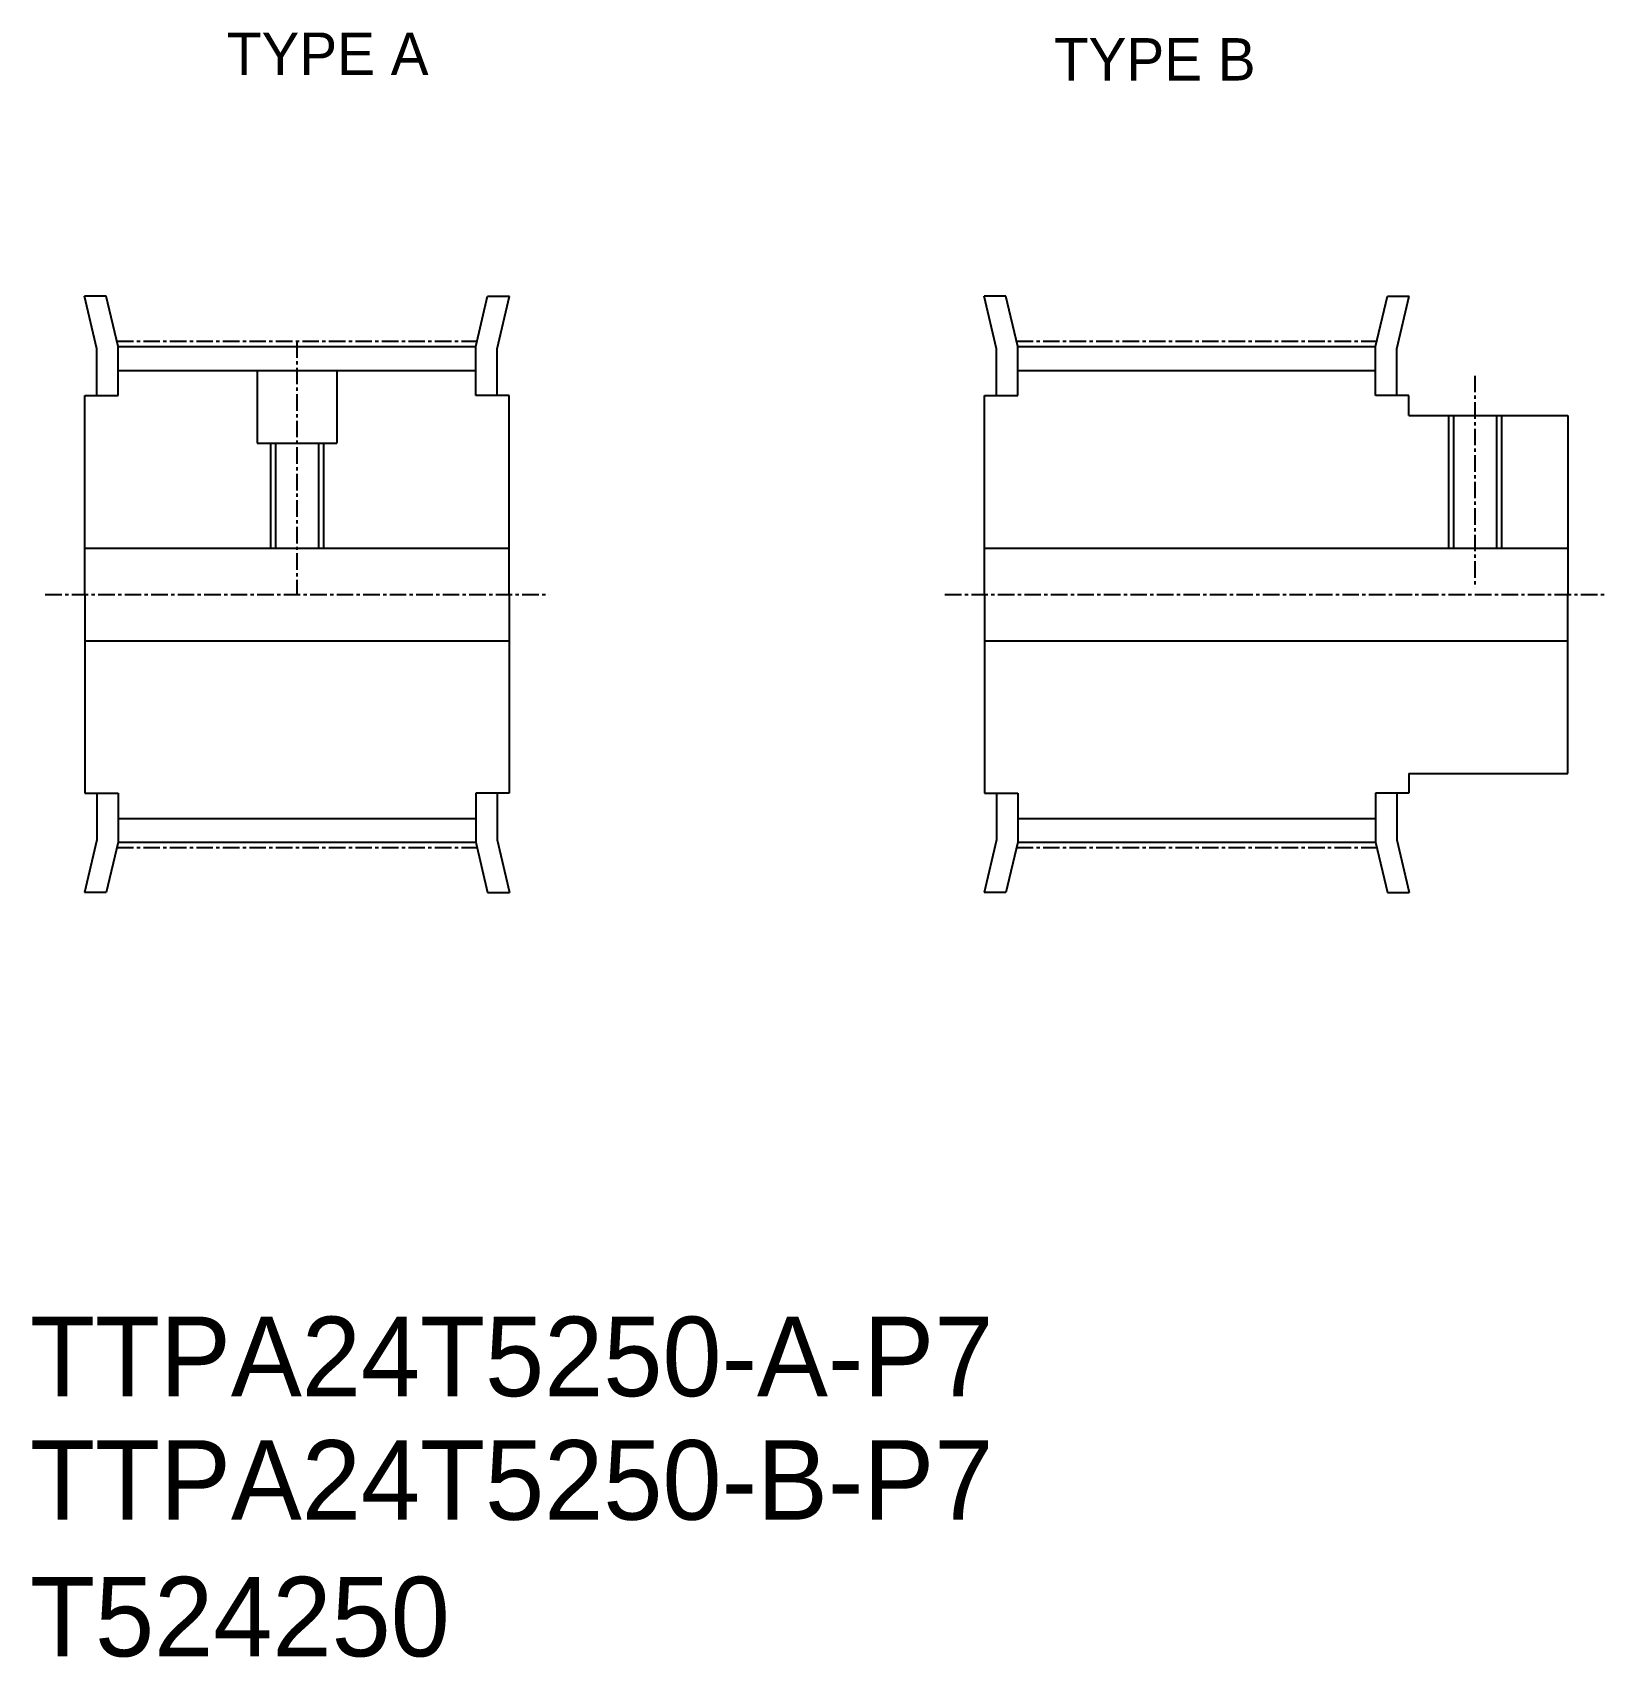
# Model space of a CAD drawing. Extents: x -286 to -167, y -61 to 62.
import ezdxf

# ---------------------------------------------------------------- set-up
doc = ezdxf.new("R2010")
doc.units = 0
doc.linetypes.add('CENTER', pattern=[2, 1.25, -0.25, 0.25, -0.25])
doc.linetypes.add('DASHED', pattern=[19.05, 12.7, -6.35])
doc.layers.get('0').update_dxf_attribs({"linetype": 'CONTINUOUS'})
doc.layers.add('CENTER', color=1, linetype='CENTER')

msp = doc.modelspace()

# ---------------------------------------------------------------- linework, layer by layer
for p, q in [((-280.95, 37.83), (-281.88, 41.81)), ((-280.24, 41.81), (-281.88, 41.81)), ((-279.35, 38.01), (-280.24, 41.81)), ((-252.35, 38.01), (-251.46, 41.81)), ((-251.46, 41.81), (-249.81, 41.81)), ((-250.75, 37.83), (-249.81, 41.81)), ((-213.06, 37.83), (-213.99, 41.81)), ((-212.35, 41.81), (-213.99, 41.81)), ((-211.46, 38.01), (-212.35, 41.81)), ((-184.46, 38.01), (-183.57, 41.81)), ((-183.57, 41.81), (-181.92, 41.81)), ((-182.86, 37.83), (-181.92, 41.81)), ((-279.35, 38.01), (-252.35, 38.01)), ((-279.35, 34.31), (-279.35, 38.01)), ((-252.35, 34.31), (-252.35, 38.01)), ((-211.46, 38.01), (-184.46, 38.01)), ((-211.46, 34.31), (-211.46, 38.01)), ((-184.46, 34.31), (-184.46, 38.01)), ((-280.95, 34.31), (-280.95, 37.83)), ((-250.75, 34.31), (-250.75, 37.83)), ((-213.06, 34.31), (-213.06, 37.83)), ((-182.86, 34.31), (-182.86, 37.83)), ((-279.35, 36.21), (-252.35, 36.21)), ((-211.46, 36.21), (-184.46, 36.21)), ((-281.85, 19.31), (-281.85, 34.31)), ((-281.85, 34.31), (-279.35, 34.31)), ((-249.85, 34.31), (-252.35, 34.31)), ((-249.85, 19.31), (-249.85, 34.31)), ((-213.96, 19.31), (-213.96, 34.31)), ((-213.96, 34.31), (-211.46, 34.31)), ((-181.96, 34.31), (-184.46, 34.31)), ((-181.96, 32.81), (-181.96, 34.31)), ((-181.96, 32.81), (-169.96, 32.81)), ((-169.96, 32.81), (-169.96, 19.31)), ((-281.85, 22.81), (-249.85, 22.81)), ((-213.96, 22.81), (-169.96, 22.81)), ((-281.85, 19.31), (-281.85, 4.31)), ((-249.85, 19.31), (-249.85, 4.31)), ((-213.96, 19.31), (-213.96, 4.31)), ((-169.96, 5.81), (-169.96, 19.31)), ((-281.85, 15.81), (-249.85, 15.81)), ((-213.96, 15.81), (-169.96, 15.81)), ((-181.96, 5.81), (-169.96, 5.81)), ((-181.96, 5.81), (-181.96, 4.31)), ((-281.85, 4.31), (-279.35, 4.31)), ((-280.95, 4.31), (-280.95, 0.8)), ((-279.35, 4.31), (-279.35, 0.61)), ((-252.35, 4.31), (-252.35, 0.61)), ((-249.85, 4.31), (-252.35, 4.31)), ((-250.75, 4.31), (-250.75, 0.8)), ((-213.96, 4.31), (-211.46, 4.31)), ((-213.06, 4.31), (-213.06, 0.8)), ((-211.46, 4.31), (-211.46, 0.61)), ((-184.46, 4.31), (-184.46, 0.61)), ((-181.96, 4.31), (-184.46, 4.31)), ((-182.86, 4.31), (-182.86, 0.8)), ((-279.35, 2.41), (-252.35, 2.41)), ((-211.46, 2.41), (-184.46, 2.41)), ((-280.95, 0.8), (-281.88, -3.19)), ((-279.35, 0.61), (-280.24, -3.19)), ((-279.35, 0.61), (-252.35, 0.61)), ((-252.35, 0.61), (-251.46, -3.19)), ((-250.75, 0.8), (-249.81, -3.19)), ((-213.06, 0.8), (-213.99, -3.19)), ((-211.46, 0.61), (-212.35, -3.19)), ((-211.46, 0.61), (-184.46, 0.61)), ((-184.46, 0.61), (-183.57, -3.19)), ((-182.86, 0.8), (-181.92, -3.19)), ((-280.24, -3.19), (-281.88, -3.19)), ((-251.46, -3.19), (-249.81, -3.19)), ((-212.35, -3.19), (-213.99, -3.19)), ((-183.57, -3.19), (-181.92, -3.19))]:
    msp.add_line(p, q)
at = {"color": 3, "linetype": 'DASHED'}
for p, q in [((-268.85, 36.21), (-268.85, 30.71)), ((-262.85, 36.21), (-262.85, 30.71)), ((-178.96, 32.81), (-178.96, 22.81)), ((-178.58, 32.81), (-178.58, 22.81)), ((-175.34, 32.81), (-175.34, 22.81)), ((-174.96, 32.81), (-174.96, 22.81)), ((-268.85, 30.71), (-262.85, 30.71)), ((-267.85, 30.71), (-267.85, 22.81)), ((-267.47, 30.71), (-267.47, 22.81)), ((-264.23, 30.71), (-264.23, 22.81)), ((-263.85, 30.71), (-263.85, 22.81))]:
    msp.add_line(p, q, dxfattribs=at)
at = {"layer": 'CENTER'}
for p, q in [((-279.44, 38.41), (-252.25, 38.41)), ((-265.85, 38.41), (-265.85, 19.31)), ((-211.55, 38.41), (-184.36, 38.41)), ((-176.96, 35.81), (-176.96, 19.81)), ((-284.85, 19.31), (-246.85, 19.31)), ((-216.96, 19.31), (-166.96, 19.31)), ((-279.44, 0.21), (-252.25, 0.21)), ((-211.55, 0.21), (-184.36, 0.21))]:
    msp.add_line(p, q, dxfattribs=at)

# ---------------------------------------------------------------- texts
for s, p in [('TYPE A', (-271.14, 58.5)), ('TYPE B', (-208.73, 58.08))]:
    msp.add_text(s, height=3.2).set_placement(p)
at = {"color": 7, "linetype": 'CONTINUOUS'}
for s, p in [('TTPA24T5250-A-P7', (-285.99, -41.18)), ('TTPA24T5250-B-P7', (-285.99, -50.5)), ('T524250', (-285.99, -60.81))]:
    msp.add_text(s, height=6, dxfattribs=at).set_placement(p)

doc.saveas('drawing.dxf')
